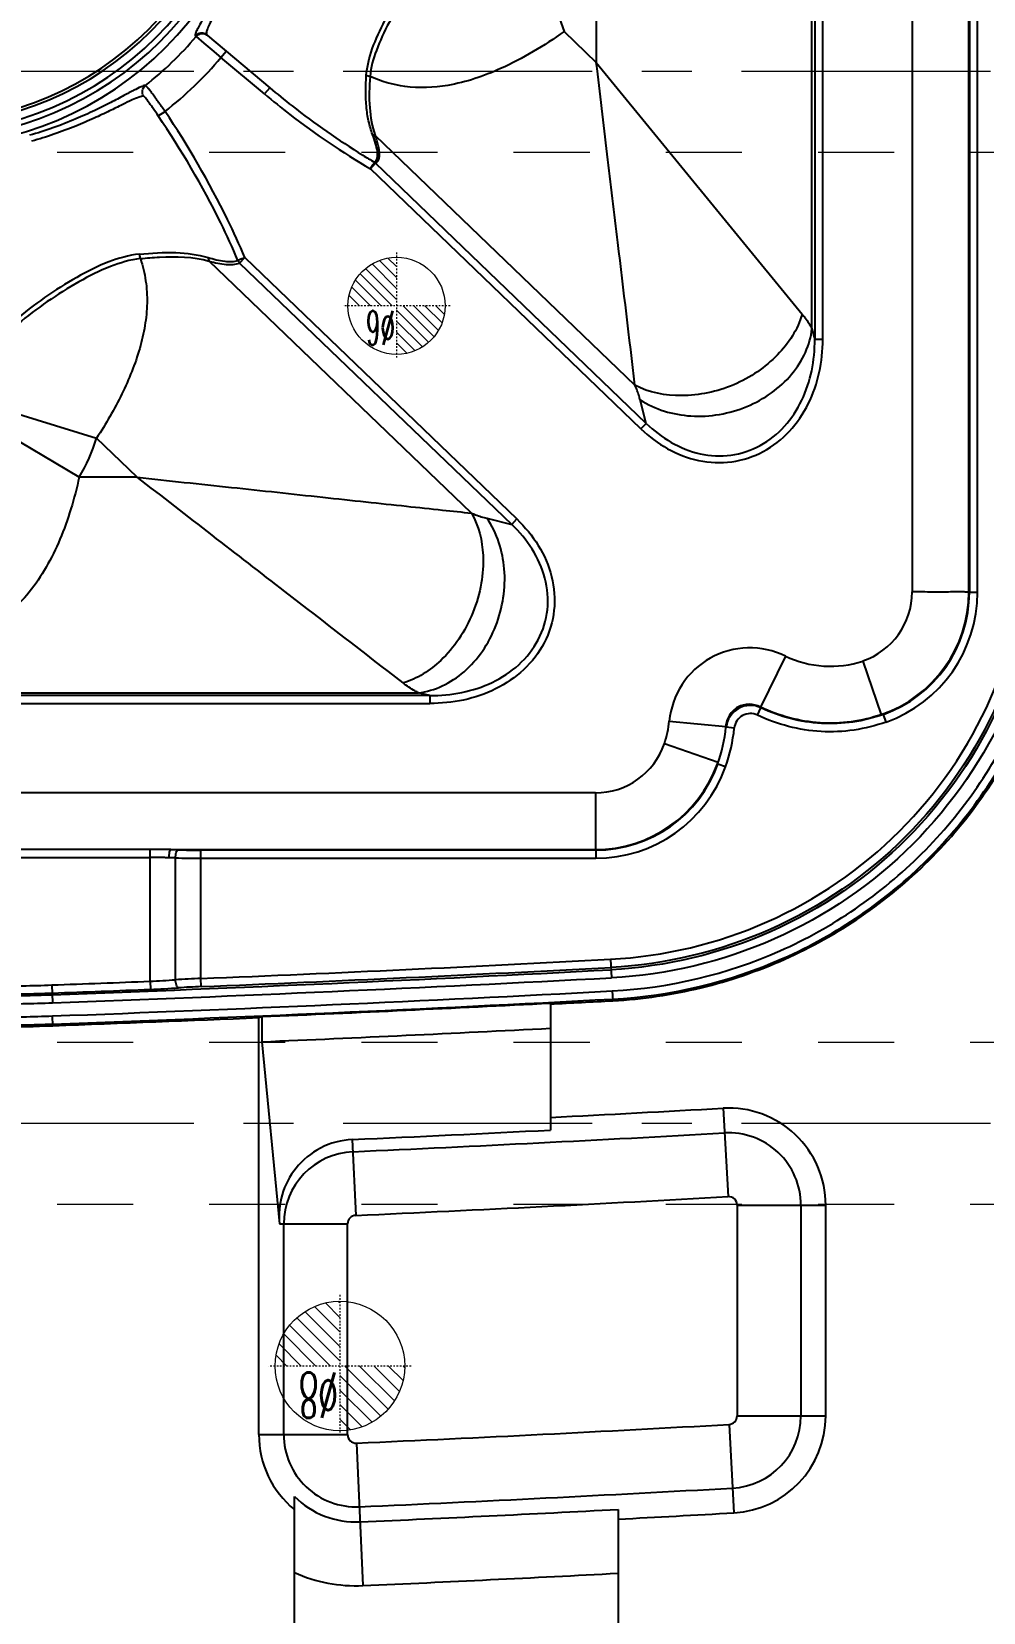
# Model space of a CAD drawing. Header units: millimetres. Extents: x 2634 to 3034, y 1430 to 1883.
# Drawn here: x 2909.6 to 2968.4, y 1497.5 to 1595.1 of the extents above; entities that cross this region are included whole.
import ezdxf
from ezdxf.enums import TextEntityAlignment as Align

# ---------------------------------------------------------------- set-up
doc = ezdxf.new("R2010")
doc.units = ezdxf.units.MM
doc.linetypes.add('CENTER', pattern=[0.6, 0.375, -0.075, 0.075, -0.075])
doc.linetypes.add('HIDDEN', pattern=[0.2, 0.1, -0.1])
doc.layers.add('cool', color=153, linetype='HIDDEN', lineweight=9)
doc.layers.add('epin', color=13, linetype='Continuous', lineweight=9)
doc.layers.add('DEFAULT_2', color=8, linetype='HIDDEN')
doc.styles.add('TXT05', font='txt.shx', dxfattribs={"width": 0.5, "bigfont": 'gbcbig.shx'})

# ---------------------------------------------------------------- blocks, each defined once
blk = doc.blocks.new('epin_ejp_8')
at = {"layer": 'epin'}
h = blk.add_hatch(dxfattribs=at)
h.set_pattern_fill('_ANSI31', color=123, scale=0.2, angle=90)
h.set_pattern_definition([(135, (170.5, -113), (-0.4490128, -0.4490128), [])])
h.paths.add_polyline_path([(0, 4, 0.414214), (-4, 0), (0, 0)])
h.paths.add_polyline_path([(4, 0), (0, 0), (0, -4, 0.414214)])
at = {"layer": 'epin', "color": 1, "linetype": 'CENTER', "ltscale": 0.16}
for p, q in [((0, -4.4), (0, 4.4)), ((-4.4, 0), (4.4, 0))]:
    blk.add_line(p, q, dxfattribs=at)
at = {"layer": 'epin'}
blk.add_circle((0, 0), 4, dxfattribs=at)
at = {"layer": 'epin', "color": 6, "style": 'TXT05', "width": 0.5}
blk.add_text('%%c8', height=2.8, dxfattribs=at).set_placement((1.327, 1.8), align=Align.MIDDLE)
blk = doc.blocks.new('epin_ejp_6')
at = {"layer": 'epin'}
h = blk.add_hatch(dxfattribs=at)
h.set_pattern_fill('_ANSI31', color=123, scale=0.15, angle=90)
h.set_pattern_definition([(135, (119, 124), (-0.3367596, -0.3367596), [])])
h.paths.add_polyline_path([(0, 3, 0.414214), (-3, 0), (0, 0)])
h.paths.add_polyline_path([(3, 0), (0, 0), (0, -3, 0.414214)])
at = {"layer": 'epin', "color": 1, "linetype": 'CENTER', "ltscale": 0.12}
for p, q in [((0, -3.3), (0, 3.3)), ((-3.3, 0), (3.3, 0))]:
    blk.add_line(p, q, dxfattribs=at)
at = {"layer": 'epin'}
blk.add_circle((0, 0), 3, dxfattribs=at)
at = {"layer": 'epin', "color": 6, "style": 'TXT05', "width": 0.5}
blk.add_text('%%c6', height=2.1, dxfattribs=at).set_placement((0.995, 1.35), align=Align.MIDDLE)

msp = doc.modelspace()

# ---------------------------------------------------------------- linework, layer by layer
at = {"color": 7, "linetype": 'Continuous'}
for p, q in [((2963.96, 1787.316), (2963.96, 1560.493)), ((2967.466, 1560.487), (2967.466, 1787.321)), ((2967.496, 1787.337), (2967.496, 1560.471)), ((2967.997, 1560.471), (2967.997, 1787.337)), ((2957.777, 1576.758), (2957.777, 1652.471)), ((2957.949, 1652.643), (2957.949, 1576.099)), ((2958.444, 1576.099), (2958.444, 1652.643)), ((2940.091, 1601.838), (2942.465, 1595.114)), ((2944.458, 1596.045), (2944.458, 1593.197)), ((2919.699, 1594.843), (2919.746, 1594.805)), ((2920.451, 1594.864), (2924.288, 1591.645)), ((2942.465, 1595.114), (2944.458, 1593.197)), ((2919.746, 1594.804), (2920.224, 1594.402)), ((2920.224, 1594.402), (2920.713, 1593.99)), ((2920.713, 1593.99), (2921.282, 1593.511)), ((2921.282, 1593.511), (2921.605, 1593.896)), ((2923.965, 1591.26), (2921.282, 1593.511)), ((2944.458, 1593.197), (2957.167, 1577.662)), ((2924.288, 1591.645), (2923.965, 1591.26)), ((2917.409, 1589.905), (2917.827, 1590.185)), ((2930.808, 1588.693), (2946.848, 1573.269)), ((2930.505, 1586.642), (2930.832, 1586.983)), ((2947.218, 1570.572), (2930.505, 1586.642)), ((2947.546, 1570.912), (2930.832, 1586.983)), ((2922.433, 1580.818), (2922.761, 1581.159)), ((2922.761, 1581.159), (2939.56, 1565.006)), ((2936.754, 1565.362), (2920.559, 1580.934)), ((2922.433, 1580.818), (2939.233, 1564.665)), ((2957.777, 1576.758), (2957.949, 1576.099)), ((2958.444, 1576.099), (2957.949, 1576.099)), ((2947.546, 1570.912), (2947.166, 1572.365)), ((2906.788, 1572.105), (2913.598, 1569.998)), ((2912.527, 1567.583), (2906.392, 1571.217)), ((2947.218, 1570.572), (2947.546, 1570.912)), ((2916.109, 1567.583), (2913.598, 1569.998)), ((2916.109, 1567.583), (2912.527, 1567.583)), ((2937.707, 1565.045), (2939.233, 1564.665)), ((2939.233, 1564.665), (2939.56, 1565.006)), ((2967.496, 1560.471), (2967.466, 1560.487)), ((2967.997, 1560.471), (2967.496, 1560.471)), ((2956.139, 1556.536), (2954.606, 1553.383)), ((2960.917, 1556.23), (2962.056, 1552.914)), ((2897.473, 1554.265), (2933.482, 1554.265)), ((2934.175, 1554.092), (2897.709, 1554.092)), ((2934.175, 1554.092), (2933.482, 1554.265)), ((2934.175, 1554.092), (2934.175, 1553.597)), ((2897.709, 1553.597), (2934.175, 1553.597)), ((2954.41, 1552.888), (2954.627, 1553.339)), ((2954.627, 1553.339), (2954.606, 1553.383)), ((2962.354, 1552.456), (2962.185, 1552.927)), ((2948.965, 1552.522), (2952.455, 1552.179)), ((2952.466, 1552.139), (2952.47, 1552.177)), ((2952.979, 1552.087), (2952.481, 1552.138)), ((2948.663, 1551.128), (2951.979, 1549.99)), ((2952.438, 1549.693), (2951.966, 1549.861)), ((2944.399, 1548.082), (2900.081, 1548.082)), ((2944.399, 1548.082), (2944.399, 1544.576)), ((2916.902, 1544.59), (2896.727, 1544.59)), ((2896.727, 1544.091), (2916.902, 1544.091)), ((2916.902, 1536.445), (2916.902, 1544.59)), ((2918.19, 1544.576), (2944.399, 1544.576)), ((2918.471, 1536.538), (2918.471, 1544.064)), ((2944.421, 1544.545), (2920.041, 1544.545)), ((2920.041, 1536.615), (2920.041, 1544.545)), ((2920.041, 1544.045), (2944.421, 1544.045)), ((2944.421, 1544.545), (2944.399, 1544.576)), ((2944.421, 1544.545), (2944.421, 1544.045)), ((2945.342, 1537.801), (2945.403, 1536.656)), ((2916.902, 1536.445), (2916.921, 1535.944)), ((2920.062, 1536.114), (2920.041, 1536.615)), ((2910.84, 1536.215), (2910.881, 1535.114)), ((2945.445, 1535.845), (2945.477, 1535.241)), ((2910.895, 1533.696), (2910.873, 1534.301)), ((2941.625, 1535.041), (2941.625, 1527.252)), ((2923.625, 1534.199), (2923.802, 1534.259)), ((2923.625, 1508.438), (2923.625, 1534.199)), ((2923.802, 1534.259), (2923.802, 1532.707)), ((2923.802, 1532.707), (2924.888, 1521.451)), ((2952.291, 1528.603), (2952.596, 1523.139)), ((2929.39, 1526.665), (2929.602, 1521.978)), ((2953.153, 1522.612), (2958.625, 1522.612)), ((2953.153, 1522.612), (2953.153, 1509.592)), ((2957.092, 1522.612), (2957.092, 1509.592)), ((2958.625, 1509.592), (2958.625, 1522.612)), ((2924.888, 1521.451), (2929.098, 1521.451)), ((2925.159, 1508.438), (2925.159, 1521.451)), ((2929.098, 1508.438), (2929.098, 1521.451)), ((2952.655, 1509.065), (2952.958, 1503.601)), ((2953.153, 1509.592), (2958.625, 1509.592)), ((2923.625, 1508.438), (2929.098, 1508.438)), ((2929.649, 1507.911), (2930.043, 1499.108)), ((2925.814, 1462.672), (2925.814, 1504.613)), ((2945.814, 1503.817), (2945.814, 1462.672))]:
    msp.add_line(p, q, dxfattribs=at)
for centre, radius, start, end in [((2903.005, 1609.037), 21.044, 270, 0), ((2903.005, 1609.037), 20.542, 270, 0), ((2903.005, 1609.037), 20.189, 270, 0), ((2903.005, 1609.037), 19.687, 270, 0), ((2903.005, 1609.037), 19.502, 270, 0), ((2920.449, 1594.752), 0.785, 160.58026, 162.61331), ((2903.005, 1609.037), 21.973, 308.27457, 319.6298), ((2903.005, 1609.037), 23.981, 308.175, 319.65305), ((2953.256, 1625.17), 44.267, 238.37528, 239.45641), ((2902.797, 1573.342), 11.306, 329.38361, 342.79756), ((2959.456, 1560.491), 4.504, 288.933, 0.02891), ((2959.426, 1560.512), 8.04, 289.09663, 359.82702), ((2959.495, 1560.463), 8.001, 289.64739, 0.05977), ((2959.489, 1560.467), 8.508, 289.67988, 0.0272), ((2953.978, 1551.981), 1.505, 64.44364, 174.02301), ((2957.94, 1595.014), 42.3, 275.58408, 275.75955), ((2942.819, 1553.126), 6.176, 341.11891, 354.38421), ((2942.86, 1553.117), 9.656, 340.32643, 354.187), ((2942.841, 1553.121), 10.191, 340.34042, 354.17401), ((2944.401, 1552.586), 4.504, 269.9723, 341.10338), ((2944.445, 1552.594), 7.971, 340.0586, 340.93923), ((2944.38, 1552.616), 8.04, 270.13412, 340.06739), ((2944.429, 1552.547), 8.001, 269.94018, 340.38907), ((2944.425, 1552.553), 8.508, 269.97096, 340.35817), ((2917.005, 1497.672), 46.416, 88.19006, 88.68206), ((2917.019, 1488.559), 56.029, 88.35443, 88.80275), ((2920.023, 1604.845), 60.8, 268.53787, 270.01738), ((2920.018, 1593.349), 48.804, 268.36792, 270.02682), ((2833.625, 3650.982), 2116.133, 272.340417, 273.026212), ((2833.625, 3650.982), 2116.634, 272.340417, 273.026212), ((2833.625, 3650.982), 2116.177, 272.091069, 272.255293), ((2833.625, 3650.982), 2116.778, 272.091069, 273.026212), ((2833.625, 3650.982), 2117.278, 272.091069, 273.026212), ((2914.776, 1585.66), 49.261, 272.47302, 274.30217), ((2922.373, 1473.108), 63.549, 92.10248, 93.51958), ((2907.195, 1636.057), 99.909, 269.99988, 272.09107), ((2907.195, 1636.057), 100.41, 269.99988, 272.09107), ((2907.195, 1636.057), 100.51, 269.99988, 272.09107), ((2833.625, 3650.982), 2116.678, 272.091069, 272.255293), ((2833.625, 3650.982), 2118.091, 272.090053, 273.026212), ((2833.625, 3650.982), 2118.593, 272.090053, 273.026212), ((2914.658, 1594.093), 58.193, 272.2285, 273.93162), ((2922.154, 1484.771), 51.385, 92.33355, 93.91166), ((2907.195, 1636.057), 101.011, 269.99988, 272.09107), ((2907.231, 1634.096), 99.862, 269.99988, 272.09005), ((2833.625, 3650.982), 2118.643, 272.439432, 272.921979), ((2833.625, 3650.982), 2118.695, 272.921906, 273.026212), ((2907.231, 1634.096), 100.364, 269.99988, 272.09005), ((2907.231, 1634.096), 100.467, 270.23445, 272.09005), ((2833.625, 3650.982), 2118.695, 272.090053, 272.434599), ((2833.625, 3650.983), 2120.195, 272.437644, 272.919836), ((2833.625, 3650.983), 2125.695, 272.912275, 273.20015), ((2952.625, 1522.612), 6, 0, 93.20015), ((2833.625, 3650.983), 2126.476, 272.581164, 272.911205), ((2833.625, 3650.983), 2127.228, 272.581164, 273.20015), ((2952.625, 1522.612), 4.467, 0, 93.20015), ((2929.625, 1521.451), 4.467, 92.58116, 180), ((2833.625, 3650.983), 2131.168, 272.581164, 273.20015), ((2952.625, 1522.612), 0.528, 0, 93.20015), ((2929.625, 1521.451), 0.528, 92.58116, 180), ((2833.625, 3650.983), 2145.223, 272.565508, 273.180732), ((2952.625, 1509.592), 0.528, 273.18073, 0), ((2952.625, 1509.592), 4.467, 273.18073, 0), ((2952.625, 1509.592), 6, 273.18073, 0), ((2929.625, 1508.438), 6, 180, 230.56161), ((2929.625, 1508.438), 4.467, 180, 272.56551), ((2929.625, 1508.438), 0.528, 180, 272.56551), ((2833.625, 3650.983), 2149.162, 272.565508, 273.180732), ((2929.625, 1508.438), 5.4, 225.09834, 272.56551), ((2833.625, 3650.983), 2150.095, 272.565508, 272.99096), ((2833.625, 3650.983), 2150.695, 272.990125, 273.180732), ((2929.625, 1508.438), 9.339, 245.91219, 272.56551), ((2833.625, 3650.983), 2154.034, 272.565508, 272.985486)]:
    msp.add_arc(centre, radius, start, end, dxfattribs=at)
for points, knots in [([(2924.194, 1608.616), (2924.161, 1606.94), (2923.833, 1604.473), (2922.917, 1601.427), (2922.12, 1599.463), (2921.304, 1597.834), (2920.583, 1596.57), (2920.088, 1595.749), (2919.822, 1595.27), (2919.736, 1595.089), (2919.709, 1595.013)], [0, 0, 0, 0, 0.346895, 0.509598, 0.657543, 0.784913, 0.886504, 0.958696, 0.983217, 1, 1, 1, 1]), ([(2924.453, 1608.611), (2924.452, 1607.7), (2924.34, 1605.901), (2923.864, 1603.314), (2923.153, 1600.962), (2922.323, 1598.947), (2921.517, 1597.335), (2920.926, 1596.258), (2920.585, 1595.609), (2920.44, 1595.278), (2920.364, 1595.064), (2920.375, 1594.929), (2920.405, 1594.903)], [0, 0, 0, 0, 0.188888, 0.37236, 0.54419, 0.697044, 0.82356, 0.91768, 0.951377, 0.975956, 0.99167, 1, 1, 1, 1]), ([(2930.257, 1592.402), (2930.296, 1592.961), (2930.602, 1594.139), (2931.408, 1595.855), (2932.414, 1597.643), (2933.145, 1598.852), (2933.509, 1599.469)], [0, 0, 0, 0, 0.2146, 0.459021, 0.725657, 1, 1, 1, 1]), ([(2933.728, 1599.328), (2933.029, 1598.118), (2931.98, 1596.378), (2930.854, 1594.053), (2930.531, 1592.892), (2930.488, 1592.339)], [0, 0, 0, 0, 0.540857, 0.785352, 1, 1, 1, 1]), ([(2919.7, 1594.986), (2919.695, 1594.969), (2919.683, 1594.925), (2919.676, 1594.863), (2919.699, 1594.843)], [0, 0, 0, 0, 0.365232, 1, 1, 1, 1]), ([(2919.913, 1594.991), (2919.893, 1594.984), (2919.813, 1594.95), (2919.743, 1594.893), (2919.7, 1594.843)], [0, 0, 0, 0, 0.239841, 1, 1, 1, 1]), ([(2920.405, 1594.903), (2920.335, 1594.962), (2920.169, 1595.037), (2919.989, 1595.018), (2919.913, 1594.991)], [0, 0, 0, 0, 0.528611, 1, 1, 1, 1]), ([(2920.451, 1594.864), (2920.384, 1594.921), (2920.218, 1594.998), (2920.034, 1594.981), (2919.953, 1594.95)], [0, 0, 0, 0, 0.500038, 1, 1, 1, 1]), ([(2942.465, 1595.114), (2941.236, 1594.236), (2938.949, 1592.857), (2935.574, 1591.695), (2932.761, 1591.578), (2931.171, 1592.037), (2930.488, 1592.34)], [0, 0, 0, 0, 0.352763, 0.619728, 0.8255, 1, 1, 1, 1]), ([(2946.848, 1573.269), (2946.496, 1576.206), (2945.929, 1580.965), (2945.122, 1587.606), (2944.694, 1591.314), (2944.458, 1593.197)], [0, 0, 0, 0, 0.442107, 0.716375, 1, 1, 1, 1]), ([(2930.64, 1588.753), (2930.542, 1589.027), (2930.377, 1589.594), (2930.197, 1590.815), (2930.22, 1591.76), (2930.257, 1592.402)], [0, 0, 0, 0, 0.236386, 0.477869, 1, 1, 1, 1]), ([(2930.488, 1592.339), (2930.439, 1591.7), (2930.394, 1590.47), (2930.614, 1589.245), (2930.808, 1588.693)], [0, 0, 0, 0, 0.523007, 1, 1, 1, 1]), ([(2916.616, 1591.787), (2916.523, 1591.779), (2916.282, 1591.679), (2915.845, 1591.464), (2915.227, 1591.131), (2914.426, 1590.706), (2913.439, 1590.212), (2911.791, 1589.469), (2910.43, 1588.985), (2909.46, 1588.709)], [0, 0, 0, 0, 0.035656, 0.098234, 0.188212, 0.304965, 0.447015, 0.612157, 1, 1, 1, 1]), ([(2916.505, 1591.123), (2916.412, 1591.128), (2916.166, 1591.052), (2915.732, 1590.868), (2915.127, 1590.571), (2914.349, 1590.186), (2913.398, 1589.735), (2911.815, 1589.051), (2910.514, 1588.602), (2909.588, 1588.345)], [0, 0, 0, 0, 0.03721, 0.100494, 0.190746, 0.307448, 0.449157, 0.613697, 1, 1, 1, 1]), ([(2916.505, 1591.123), (2916.441, 1591.225), (2916.385, 1591.485), (2916.522, 1591.712), (2916.616, 1591.787)], [0, 0, 0, 0, 0.500403, 1, 1, 1, 1]), ([(2917.409, 1589.905), (2917.306, 1590.059), (2917.154, 1590.282), (2916.955, 1590.565), (2916.826, 1590.747), (2916.715, 1590.898), (2916.625, 1591.015), (2916.561, 1591.085), (2916.521, 1591.123), (2916.504, 1591.123)], [0, 0, 0, 0, 0.364982, 0.531998, 0.680697, 0.805674, 0.902441, 0.96748, 1, 1, 1, 1]), ([(2917.827, 1590.185), (2917.685, 1590.389), (2917.475, 1590.684), (2917.205, 1591.058), (2917.029, 1591.298), (2916.881, 1591.494), (2916.764, 1591.647), (2916.681, 1591.734), (2916.635, 1591.785), (2916.616, 1591.787)], [0, 0, 0, 0, 0.370551, 0.539191, 0.688325, 0.812757, 0.90813, 0.970925, 1, 1, 1, 1]), ([(2923.965, 1591.26), (2924.478, 1590.83), (2926.558, 1589.155), (2928.775, 1587.647), (2930.505, 1586.642)], [0, 0, 0, 0, 0.250778, 1, 1, 1, 1]), ([(2924.288, 1591.645), (2924.743, 1591.264), (2926.584, 1589.772), (2928.531, 1588.408), (2930.044, 1587.477)], [0, 0, 0, 0, 0.25038, 1, 1, 1, 1]), ([(2922.761, 1581.159), (2922.42, 1581.95), (2920.988, 1585.069), (2919.26, 1588.051), (2917.827, 1590.185)], [0, 0, 0, 0, 0.251059, 1, 1, 1, 1]), ([(2922.331, 1580.976), (2921.999, 1581.762), (2920.58, 1584.856), (2918.828, 1587.788), (2917.409, 1589.905)], [0, 0, 0, 0, 0.250868, 1, 1, 1, 1]), ([(2930.759, 1587.046), (2930.803, 1587.074), (2930.881, 1587.152), (2930.943, 1587.313), (2930.961, 1587.503), (2930.938, 1587.807), (2930.829, 1588.23), (2930.708, 1588.573), (2930.64, 1588.753)], [0, 0, 0, 0, 0.086269, 0.176712, 0.280061, 0.399189, 0.68071, 1, 1, 1, 1]), ([(2931.031, 1587.897), (2931.019, 1587.96), (2930.959, 1588.229), (2930.876, 1588.493), (2930.808, 1588.693)], [0, 0, 0, 0, 0.233478, 1, 1, 1, 1]), ([(2930.759, 1587.046), (2930.73, 1586.992), (2930.636, 1586.863), (2930.553, 1586.727), (2930.505, 1586.642)], [0, 0, 0, 0, 0.385744, 1, 1, 1, 1]), ([(2930.832, 1586.983), (2930.892, 1587.018), (2931, 1587.122), (2931.07, 1587.347), (2931.077, 1587.61), (2931.05, 1587.797), (2931.031, 1587.897)], [0, 0, 0, 0, 0.209014, 0.43154, 0.693486, 1, 1, 1, 1]), ([(2916.234, 1581.364), (2915.589, 1581.301), (2914.244, 1580.911), (2912.307, 1579.943), (2910.371, 1578.708), (2909.129, 1577.756), (2908.542, 1577.242)], [0, 0, 0, 0, 0.220297, 0.46922, 0.735066, 1, 1, 1, 1]), ([(2916.234, 1581.364), (2916.987, 1581.438), (2918.409, 1581.531), (2919.84, 1581.351), (2920.48, 1581.162)], [0, 0, 0, 0, 0.531124, 1, 1, 1, 1]), ([(2916.234, 1581.364), (2916.238, 1581.292), (2916.257, 1581.197), (2916.293, 1581.109), (2916.303, 1581.088)], [0, 0, 0, 0, 0.758809, 1, 1, 1, 1]), ([(2916.303, 1581.088), (2916.695, 1581.129), (2918.108, 1581.255), (2919.568, 1581.213), (2920.559, 1580.934)], [0, 0, 0, 0, 0.276501, 1, 1, 1, 1]), ([(2920.48, 1581.162), (2920.482, 1581.141), (2920.494, 1581.061), (2920.526, 1580.984), (2920.559, 1580.934)], [0, 0, 0, 0, 0.26041, 1, 1, 1, 1]), ([(2920.48, 1581.162), (2920.82, 1581.062), (2921.309, 1580.933), (2921.937, 1580.89), (2922.213, 1580.932), (2922.331, 1580.976)], [0, 0, 0, 0, 0.563753, 0.799296, 1, 1, 1, 1]), ([(2922.761, 1581.159), (2922.674, 1581.124), (2922.531, 1581.064), (2922.389, 1580.998), (2922.331, 1580.976)], [0, 0, 0, 0, 0.600849, 1, 1, 1, 1]), ([(2916.303, 1581.088), (2915.669, 1581.018), (2914.349, 1580.624), (2912.45, 1579.661), (2910.538, 1578.463), (2909.316, 1577.532), (2908.735, 1577.035)], [0, 0, 0, 0, 0.220717, 0.469817, 0.735524, 1, 1, 1, 1]), ([(2916.303, 1581.088), (2916.45, 1580.645), (2916.669, 1579.736), (2916.753, 1578.336), (2916.607, 1576.93), (2916.165, 1575.025), (2915.208, 1572.66), (2914.173, 1570.877), (2913.598, 1569.998)], [0, 0, 0, 0, 0.118842, 0.236269, 0.354968, 0.477028, 0.732753, 1, 1, 1, 1]), ([(2920.559, 1580.934), (2920.904, 1580.842), (2921.517, 1580.706), (2922.177, 1580.716), (2922.433, 1580.818)], [0, 0, 0, 0, 0.56392, 1, 1, 1, 1]), ([(2957.167, 1577.662), (2956.907, 1576.717), (2956.017, 1575.383), (2954.424, 1574.05), (2952.966, 1573.242), (2951.371, 1572.75), (2949.299, 1572.523), (2947.712, 1572.8), (2946.848, 1573.269)], [0, 0, 0, 0, 0.235452, 0.365591, 0.499127, 0.632967, 0.763751, 1, 1, 1, 1]), ([(2957.167, 1577.662), (2957.231, 1577.583), (2957.456, 1577.298), (2957.659, 1576.993), (2957.777, 1576.758)], [0, 0, 0, 0, 0.27915, 1, 1, 1, 1]), ([(2947.166, 1572.365), (2948.086, 1571.766), (2950.37, 1571.096), (2953.266, 1571.61), (2955.303, 1572.734), (2956.554, 1573.877), (2957.428, 1575.24), (2957.72, 1576.256), (2957.777, 1576.758)], [0, 0, 0, 0, 0.247024, 0.509264, 0.640125, 0.766445, 0.886361, 1, 1, 1, 1]), ([(2947.218, 1570.572), (2947.711, 1570.098), (2948.815, 1569.263), (2950.754, 1568.511), (2952.841, 1568.418), (2954.831, 1569.067), (2956.469, 1570.36), (2957.63, 1572.083), (2958.303, 1574.041), (2958.444, 1575.415), (2958.444, 1576.099)], [0, 0, 0, 0, 0.125104, 0.250089, 0.37494, 0.499744, 0.624636, 0.749666, 0.8748, 1, 1, 1, 1]), ([(2947.546, 1570.912), (2948.006, 1570.46), (2949.033, 1569.666), (2950.838, 1568.935), (2952.787, 1568.833), (2954.642, 1569.444), (2956.158, 1570.671), (2957.222, 1572.303), (2957.831, 1574.155), (2957.953, 1575.452), (2957.949, 1576.099)], [0, 0, 0, 0, 0.125807, 0.250411, 0.374595, 0.498556, 0.622939, 0.748037, 0.873672, 1, 1, 1, 1]), ([(2947.166, 1572.365), (2947.147, 1572.438), (2947.059, 1572.745), (2946.944, 1573.044), (2946.848, 1573.269)], [0, 0, 0, 0, 0.233528, 1, 1, 1, 1]), ([(2912.527, 1567.583), (2912.383, 1566.923), (2912.041, 1565.626), (2911.38, 1563.752), (2910.525, 1562.021), (2909.495, 1560.449), (2908.406, 1559.357), (2907.427, 1558.625), (2905.754, 1557.687), (2904.1, 1557.337), (2902.797, 1557.341)], [0, 0, 0, 0, 0.131909, 0.261406, 0.386871, 0.507876, 0.626262, 0.68553, 0.745786, 1, 1, 1, 1]), ([(2932.53, 1554.875), (2930.094, 1556.761), (2926.164, 1559.806), (2920.684, 1564.034), (2917.657, 1566.398), (2916.109, 1567.583)], [0, 0, 0, 0, 0.445138, 0.718268, 1, 1, 1, 1]), ([(2916.109, 1567.583), (2918.046, 1567.365), (2921.867, 1566.971), (2926.575, 1566.456), (2930.178, 1566.07), (2932.645, 1565.805), (2934.817, 1565.567), (2936.158, 1565.433), (2936.754, 1565.362)], [0, 0, 0, 0, 0.281733, 0.554868, 0.68427, 0.80534, 0.913253, 1, 1, 1, 1]), ([(2936.754, 1565.362), (2937.204, 1564.58), (2937.56, 1563.073), (2937.405, 1560.973), (2936.899, 1559.21), (2936.042, 1557.588), (2934.698, 1555.967), (2933.397, 1555.127), (2932.53, 1554.875)], [0, 0, 0, 0, 0.214984, 0.35179, 0.5, 0.64821, 0.785015, 1, 1, 1, 1]), ([(2933.482, 1554.265), (2933.986, 1554.325), (2935.006, 1554.633), (2936.364, 1555.535), (2937.495, 1556.819), (2938.317, 1558.386), (2938.778, 1560.124), (2938.871, 1562.426), (2938.333, 1564.138), (2937.707, 1565.045)], [0, 0, 0, 0, 0.112781, 0.232425, 0.358442, 0.489447, 0.622862, 0.754878, 1, 1, 1, 1]), ([(2939.56, 1565.006), (2940.047, 1564.503), (2940.967, 1563.433), (2941.81, 1561.475), (2941.978, 1559.345), (2941.353, 1557.294), (2940.042, 1555.608), (2938.279, 1554.426), (2936.277, 1553.734), (2934.874, 1553.616), (2934.175, 1553.597)], [0, 0, 0, 0, 0.125198, 0.250196, 0.375061, 0.499917, 0.624842, 0.749786, 0.874838, 1, 1, 1, 1]), ([(2934.175, 1554.093), (2934.838, 1554.088), (2936.165, 1554.211), (2938.062, 1554.83), (2939.733, 1555.917), (2940.981, 1557.477), (2941.568, 1559.39), (2941.393, 1561.381), (2940.57, 1563.196), (2939.714, 1564.213), (2939.233, 1564.665)], [0, 0, 0, 0, 0.126414, 0.252087, 0.377189, 0.501501, 0.625347, 0.749472, 0.874086, 1, 1, 1, 1]), ([(2936.754, 1565.362), (2936.836, 1565.329), (2937.149, 1565.208), (2937.468, 1565.104), (2937.707, 1565.045)], [0, 0, 0, 0, 0.265557, 1, 1, 1, 1]), ([(2945.342, 1537.801), (2948.647, 1537.976), (2955.255, 1539.545), (2963.623, 1545.284), (2969.371, 1553.648), (2970.946, 1560.255), (2971.125, 1563.56)], [0, 0, 0, 0, 0.24999, 0.499977, 0.749993, 1, 1, 1, 1]), ([(2971.625, 1563.533), (2971.443, 1560.168), (2969.839, 1553.44), (2963.985, 1544.922), (2955.463, 1539.077), (2948.733, 1537.479), (2945.368, 1537.301)], [0, 0, 0, 0, 0.249976, 0.500022, 0.75004, 1, 1, 1, 1]), ([(2971.769, 1563.525), (2971.586, 1560.142), (2969.973, 1553.379), (2964.089, 1544.818), (2955.523, 1538.943), (2948.759, 1537.336), (2945.376, 1537.157)], [0, 0, 0, 0, 0.250012, 0.50002, 0.750003, 1, 1, 1, 1]), ([(2972.269, 1563.498), (2972.083, 1560.055), (2970.441, 1553.171), (2964.451, 1544.456), (2955.731, 1538.475), (2948.846, 1536.839), (2945.402, 1536.657)], [0, 0, 0, 0, 0.249984, 0.500019, 0.750032, 1, 1, 1, 1]), ([(2945.445, 1535.845), (2948.987, 1536.033), (2956.07, 1537.716), (2965.039, 1543.868), (2971.199, 1552.831), (2972.889, 1559.913), (2973.08, 1563.454)], [0, 0, 0, 0, 0.249984, 0.499988, 0.750003, 1, 1, 1, 1]), ([(2945.472, 1535.344), (2949.074, 1535.535), (2956.278, 1537.247), (2965.401, 1543.505), (2971.668, 1552.623), (2973.387, 1559.825), (2973.581, 1563.427)], [0, 0, 0, 0, 0.249959, 0.499988, 0.750029, 1, 1, 1, 1]), ([(2945.477, 1535.241), (2947.312, 1535.338), (2950.956, 1535.878), (2957.848, 1538.233), (2965.486, 1543.421), (2970.68, 1551.054), (2973.042, 1557.944), (2973.585, 1561.587), (2973.684, 1563.422)], [0, 0, 0, 0, 0.126631, 0.252107, 0.500012, 0.747903, 0.873372, 1, 1, 1, 1]), ([(2967.466, 1560.487), (2967.427, 1560.491), (2967.31, 1560.492), (2966.934, 1560.495), (2966.23, 1560.492), (2965.178, 1560.493), (2964.385, 1560.493), (2963.96, 1560.493)], [0, 0, 0, 0, 0.033304, 0.099719, 0.321799, 0.63607, 1, 1, 1, 1]), ([(2956.138, 1556.536), (2955.422, 1556.885), (2953.795, 1557.243), (2951.402, 1556.584), (2949.589, 1554.888), (2949.043, 1553.315), (2948.965, 1552.522)], [0, 0, 0, 0, 0.250027, 0.499999, 0.749971, 1, 1, 1, 1]), ([(2956.138, 1556.537), (2956.872, 1556.18), (2958.489, 1555.757), (2960.15, 1555.967), (2960.917, 1556.23)], [0, 0, 0, 0, 0.501357, 1, 1, 1, 1]), ([(2933.482, 1554.265), (2933.407, 1554.301), (2933.073, 1554.477), (2932.762, 1554.695), (2932.53, 1554.875)], [0, 0, 0, 0, 0.222082, 1, 1, 1, 1]), ([(2954.606, 1553.383), (2954.389, 1553.495), (2953.898, 1553.612), (2953.164, 1553.435), (2952.63, 1552.902), (2952.473, 1552.423), (2952.455, 1552.178)], [0, 0, 0, 0, 0.252918, 0.500002, 0.747072, 1, 1, 1, 1]), ([(2954.41, 1552.888), (2954.132, 1553.021), (2953.4, 1553.014), (2953.011, 1552.393), (2952.979, 1552.087)], [0, 0, 0, 0, 0.499995, 1, 1, 1, 1]), ([(2962.354, 1552.456), (2961.08, 1552), (2958.322, 1551.597), (2955.629, 1552.301), (2954.41, 1552.887)], [0, 0, 0, 0, 0.500176, 1, 1, 1, 1]), ([(2962.056, 1552.914), (2960.854, 1552.502), (2958.265, 1552.153), (2955.745, 1552.83), (2954.606, 1553.383)], [0, 0, 0, 0, 0.50098, 1, 1, 1, 1]), ([(2962.185, 1552.927), (2960.974, 1552.494), (2958.35, 1552.11), (2955.787, 1552.781), (2954.627, 1553.339)], [0, 0, 0, 0, 0.499989, 1, 1, 1, 1]), ([(2918.19, 1544.576), (2918.084, 1544.578), (2917.654, 1544.586), (2917.225, 1544.59), (2916.902, 1544.59)], [0, 0, 0, 0, 0.247654, 1, 1, 1, 1]), ([(2918.073, 1544.075), (2917.976, 1544.077), (2917.586, 1544.086), (2917.195, 1544.091), (2916.902, 1544.091)], [0, 0, 0, 0, 0.247182, 1, 1, 1, 1]), ([(2918.073, 1544.075), (2918.075, 1544.189), (2918.088, 1544.347), (2918.137, 1544.509), (2918.17, 1544.569), (2918.19, 1544.576)], [0, 0, 0, 0, 0.652295, 0.878272, 1, 1, 1, 1]), ([(2918.471, 1544.064), (2918.474, 1544.179), (2918.492, 1544.338), (2918.558, 1544.504), (2918.605, 1544.559), (2918.628, 1544.565)], [0, 0, 0, 0, 0.635998, 0.86386, 1, 1, 1, 1]), ([(2918.648, 1536.037), (2918.622, 1536.043), (2918.573, 1536.099), (2918.503, 1536.264), (2918.479, 1536.422), (2918.471, 1536.538)], [0, 0, 0, 0, 0.14879, 0.364307, 1, 1, 1, 1]), ([(2929.39, 1526.665), (2928.713, 1526.635), (2927.381, 1526.278), (2925.835, 1525.006), (2924.947, 1523.304), (2924.83, 1522.051), (2924.888, 1521.451)], [0, 0, 0, 0, 0.26582, 0.520673, 0.76351, 1, 1, 1, 1])]:
    msp.add_open_spline(points, degree=3, knots=knots, dxfattribs=at)
for points in [[(2919.953, 1594.95), (2919.874, 1594.92), (2919.8, 1594.869), (2919.746, 1594.805)], [(2930.257, 1592.402), (2930.336, 1592.394), (2930.416, 1592.374), (2930.488, 1592.339)], [(2930.64, 1588.753), (2930.699, 1588.743), (2930.757, 1588.724), (2930.808, 1588.693)], [(2930.832, 1586.983), (2930.81, 1587.006), (2930.785, 1587.026), (2930.759, 1587.046)], [(2922.331, 1580.976), (2922.356, 1580.919), (2922.391, 1580.864), (2922.433, 1580.818)]]:
    msp.add_open_spline(points, degree=3, dxfattribs=at)
at = {"layer": 'cool', "color": 1, "linetype": 'CENTER', "ltscale": 41}
for p, q in [((2633.625, 1592.672), (3033.625, 1592.672)), ((2633.625, 1527.672), (3033.625, 1527.672))]:
    msp.add_line(p, q, dxfattribs=at)
at = {"layer": 'cool', "ltscale": 47}
for p, q in [((2647.955, 1587.672), (3019.295, 1587.672)), ((2647.955, 1532.672), (3019.295, 1532.672)), ((2647.955, 1522.672), (3019.295, 1522.672))]:
    msp.add_line(p, q, dxfattribs=at)
at = {"layer": 'DEFAULT_2', "color": 8, "linetype": 'HIDDEN', "ltscale": 0.04}
for p, q in [((2920.451, 1594.864), (2920.405, 1594.903)), ((2941.625, 1535.041), (2941.625, 1535.094))]:
    msp.add_line(p, q, dxfattribs=at)

# ---------------------------------------------------------------- block references
at = {"layer": 'epin', "rotation": 180}
for name, p in [('epin_ejp_6', (2932.125, 1578.172)), ('epin_ejp_8', (2928.625, 1512.672))]:
    msp.add_blockref(name, p, dxfattribs=at)

doc.saveas('drawing.dxf')
